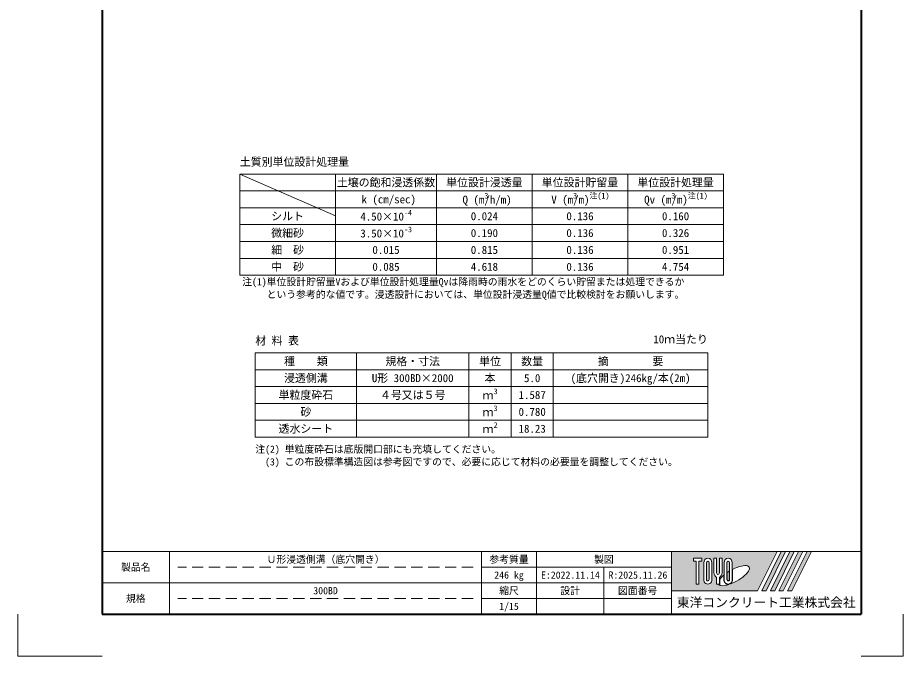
# Model space of a CAD drawing. Units: millimetres at full size; details may follow other scales. Extents: x 91602 to 111352, y 12024 to 16568.
# Drawn here: x 91602 to 94752, y 12024 to 14296 of the extents above; entities that cross this region are included whole.
import ezdxf
from ezdxf.enums import TextEntityAlignment as Align

# ---------------------------------------------------------------- set-up
doc = ezdxf.new("R2010")
doc.units = ezdxf.units.MM
doc.header["$LTSCALE"] = 20
doc.linetypes.add('USER2', pattern=[3, 2, -1])
for name, color, linetype, lineweight in [('0_2', 7, 'Continuous', 13), ('Defpoints_3', 7, 'Continuous', 13), ('図枠', 7, 'Continuous', 5), ('材料表', 7, 'Continuous', 13)]:
    doc.layers.add(name, color=color, linetype=linetype, lineweight=lineweight)
doc.styles.add('ＭＳ ゴシック', font='')
doc.styles.get('ＭＳ ゴシック').set_extended_font_data('MS Gothic')

msp = doc.modelspace()

# ---------------------------------------------------------------- hatches: boundary and pattern name
at = {"layer": '図枠'}
h = msp.add_hatch(color=256, dxfattribs=at)
h.paths.add_polyline_path([(93927.07, 12396.29), (93927.07, 12257.07), (94233.35, 12257.07), (94302.96, 12396.29)])
edge = h.paths.add_edge_path(flags=16)
edge.add_ellipse((94149.45, 12310.59), major_axis=(54.55, 30.53), ratio=0.3471473, start_angle=-144.31122, end_angle=72.1899, ccw=False)
edge.add_ellipse((94129.25, 12297.41), major_axis=(0, 18.56), ratio=0.8463542, start_angle=-160.70346, end_angle=-90)
edge.add_line((94144.96, 12297.41), (94144.96, 12332.79))
edge = h.paths.add_edge_path(flags=16)
edge.add_ellipse((94129.25, 12355.95), major_axis=(0, 17.13), ratio=0.8463542, start_angle=-90, end_angle=90, ccw=False)
edge.add_line((94143.75, 12355.95), (94143.75, 12297.41))
edge.add_ellipse((94129.25, 12297.41), major_axis=(0, 17.13), ratio=0.8463542, start_angle=90, end_angle=-90, ccw=False)
edge.add_line((94114.75, 12297.41), (94114.75, 12355.95))
edge = h.paths.add_edge_path(flags=16)
edge.add_line((94134.08, 12355.95), (94134.08, 12297.41))
edge.add_ellipse((94129.25, 12297.41), major_axis=(0, 5.71), ratio=0.8463542, start_angle=90, end_angle=-90, ccw=False)
edge.add_line((94124.41, 12297.41), (94124.41, 12355.95))
edge.add_ellipse((94129.25, 12355.95), major_axis=(0, 5.71), ratio=0.8463542, start_angle=-90, end_angle=90, ccw=False)
edge = h.paths.add_edge_path(flags=16)
edge.add_line((94132.87, 12326.03), (94132.87, 12297.41))
edge.add_ellipse((94129.25, 12297.41), major_axis=(0, 4.28), ratio=0.8463541, start_angle=90, end_angle=-90, ccw=False)
edge.add_line((94125.62, 12297.41), (94125.62, 12321.34))
edge.add_ellipse((94149.45, 12310.59), major_axis=(54.55, 30.53), ratio=0.3471473, start_angle=107.79174, end_angle=126.47132, ccw=False)
edge = h.paths.add_edge_path(flags=16)
edge.add_line((94107.49, 12373.09), (94107.49, 12320.61))
edge.add_ellipse((94092.99, 12320.61), major_axis=(0, 17.13), ratio=0.8463542, start_angle=-163.34117, end_angle=-90, ccw=False)
edge.add_line((94097.83, 12304.46), (94097.83, 12280.27))
edge.add_line((94097.83, 12280.27), (94088.16, 12280.27))
edge.add_line((94088.16, 12280.27), (94088.16, 12304.46))
edge.add_ellipse((94092.99, 12320.61), major_axis=(0, 17.13), ratio=0.8463542, start_angle=90, end_angle=163.34117, ccw=False)
edge.add_line((94078.49, 12320.61), (94078.49, 12373.09))
edge.add_line((94078.49, 12373.09), (94088.16, 12373.09))
edge.add_line((94088.16, 12373.09), (94088.16, 12320.61))
edge.add_ellipse((94092.99, 12320.61), major_axis=(0, 5.71), ratio=0.8463542, start_angle=90, end_angle=-90)
edge.add_line((94097.83, 12320.61), (94097.83, 12373.09))
edge.add_line((94097.83, 12373.09), (94107.49, 12373.09))
edge = h.paths.add_edge_path(flags=16)
edge.add_line((94113.54, 12312.19), (94113.54, 12297.41))
edge.add_ellipse((94129.25, 12297.41), major_axis=(0, 18.56), ratio=0.8463542, start_angle=90, end_angle=-171.54427)
edge.add_ellipse((94149.45, 12310.59), major_axis=(54.55, 30.53), ratio=0.3471473, start_angle=-178.64954, end_angle=-148.29244, ccw=False)
edge.add_line((94095.74, 12278.85), (94099.03, 12278.85))
edge.add_line((94099.03, 12278.85), (94099.03, 12296.95))
edge.add_ellipse((94149.45, 12310.59), major_axis=(54.55, 30.53), ratio=0.3471473, start_angle=148.21912, end_angle=165.90812, ccw=False)
edge = h.paths.add_edge_path(flags=16)
edge.add_ellipse((94056.74, 12355.95), major_axis=(0, 17.13), ratio=0.8463542, start_angle=-90, end_angle=90, ccw=False)
edge.add_line((94071.24, 12355.95), (94071.24, 12297.41))
edge.add_ellipse((94056.74, 12297.41), major_axis=(0, 17.13), ratio=0.8463542, start_angle=90, end_angle=-90, ccw=False)
edge.add_line((94042.24, 12297.41), (94042.24, 12355.95))
edge = h.paths.add_edge_path(flags=16)
edge.add_line((94061.57, 12355.95), (94061.57, 12297.41))
edge.add_ellipse((94056.74, 12297.41), major_axis=(0, 5.71), ratio=0.8463542, start_angle=90, end_angle=-90, ccw=False)
edge.add_line((94051.9, 12297.41), (94051.9, 12355.95))
edge.add_ellipse((94056.74, 12355.95), major_axis=(0, 5.71), ratio=0.8463542, start_angle=-90, end_angle=90, ccw=False)
h.paths.add_polyline_path([(94034.98, 12373.09), (94034.98, 12361.66), (94025.32, 12361.66), (94025.32, 12280.27), (94015.65, 12280.27), (94015.65, 12361.66), (94005.98, 12361.66), (94005.98, 12373.09)], flags=16)
for points in [[(94248.66, 12257.07), (94263.98, 12257.07), (94333.59, 12396.29), (94318.27, 12396.29)], [(94364.22, 12396.29), (94348.9, 12396.29), (94279.29, 12257.07), (94294.61, 12257.07)], [(94394.84, 12396.29), (94379.53, 12396.29), (94309.92, 12257.07), (94325.23, 12257.07)], [(94425.47, 12396.29), (94410.16, 12396.29), (94340.55, 12257.07), (94355.86, 12257.07)]]:
    msp.add_hatch(color=256, dxfattribs=at).paths.add_polyline_path(points)

# ---------------------------------------------------------------- linework, layer by layer
at = {"layer": '0_2'}
for p, q in [((92392.07, 13739.62), (94112.07, 13739.62)), ((92392.07, 13739.62), (92392.07, 13379.62)), ((92392.07, 13739.62), (92732.07, 13590.31)), ((92732.07, 13739.62), (92732.07, 13379.62)), ((93092.07, 13739.62), (93092.07, 13379.62)), ((93432.07, 13739.62), (93432.07, 13379.62)), ((93772.07, 13739.62), (93772.07, 13379.62)), ((94112.07, 13739.62), (94112.07, 13379.62)), ((92392.07, 13619.62), (94112.07, 13619.62)), ((92392.07, 13559.62), (94112.07, 13559.62)), ((92392.07, 13499.62), (94112.07, 13499.62)), ((92392.07, 13439.62), (94112.07, 13439.62)), ((92392.07, 13379.62), (94112.07, 13379.62))]:
    msp.add_line(p, q, dxfattribs=at)
at = {"layer": 'Defpoints_3', "color": 8, "lineweight": 0}
msp.add_line((92392.07, 13679.62), (94112.07, 13679.62), dxfattribs=at)
at = {"layer": 'Defpoints_3'}
for p, q in [((91602.07, 12173.54), (91602.07, 12023.54)), ((94752.07, 12173.54), (94752.07, 12023.54)), ((91902.07, 12023.54), (91602.07, 12023.54)), ((94602.07, 12023.54), (94752.07, 12023.54))]:
    msp.add_line(p, q, dxfattribs=at)
at = {"layer": '図枠', "lineweight": 40}
for p, q in [((91902.07, 16328.54), (91902.07, 12173.54)), ((94602.07, 16328.54), (94602.07, 12173.54)), ((91902.07, 12173.54), (94602.07, 12173.54))]:
    msp.add_line(p, q, dxfattribs=at)
at = {"layer": '図枠', "lineweight": 13}
for p, q in [((94602.07, 12396.29), (91902.07, 12396.29)), ((92142.07, 12173.54), (92142.07, 12396.29)), ((93252.07, 12173.54), (93252.07, 12396.29)), ((93447.07, 12173.54), (93447.07, 12396.29)), ((93927.07, 12173.54), (93927.07, 12396.29)), ((93927.07, 12340.6), (93252.07, 12340.6)), ((93687.07, 12173.54), (93687.07, 12340.6)), ((93927.07, 12284.92), (91902.07, 12284.92)), ((93927.07, 12229.23), (93252.07, 12229.23))]:
    msp.add_line(p, q, dxfattribs=at)
at = {"layer": '図枠'}
for p, q in [((93927.07, 12396.29), (94302.96, 12396.29)), ((94302.96, 12396.29), (94233.35, 12257.07)), ((94318.27, 12396.29), (94248.66, 12257.07)), ((94333.59, 12396.29), (94263.98, 12257.07)), ((94348.9, 12396.29), (94279.29, 12257.07)), ((94364.22, 12396.29), (94294.61, 12257.07)), ((94379.53, 12396.29), (94309.92, 12257.07)), ((94318.27, 12396.29), (94333.59, 12396.29)), ((94394.84, 12396.29), (94325.23, 12257.07)), ((94410.16, 12396.29), (94340.55, 12257.07)), ((94348.9, 12396.29), (94364.22, 12396.29)), ((94425.47, 12396.29), (94355.86, 12257.07)), ((94379.53, 12396.29), (94394.84, 12396.29)), ((94410.16, 12396.29), (94425.47, 12396.29)), ((94005.98, 12373.09), (94005.98, 12361.66)), ((94005.98, 12373.09), (94034.98, 12373.09)), ((94015.65, 12361.66), (94005.98, 12361.66)), ((94015.65, 12361.66), (94015.65, 12280.27)), ((94025.32, 12361.66), (94025.32, 12280.27)), ((94034.98, 12361.66), (94025.32, 12361.66)), ((94034.98, 12373.09), (94034.98, 12361.66)), ((94042.24, 12355.95), (94042.24, 12297.41)), ((94051.9, 12297.41), (94051.9, 12355.95)), ((94061.57, 12355.95), (94061.57, 12297.41)), ((94071.24, 12297.41), (94071.24, 12355.95)), ((94078.49, 12373.09), (94088.16, 12373.09)), ((94078.49, 12320.61), (94078.49, 12373.09)), ((94088.16, 12373.09), (94088.16, 12320.61)), ((94097.83, 12373.09), (94107.49, 12373.09)), ((94097.83, 12320.61), (94097.83, 12373.09)), ((94107.49, 12373.09), (94107.49, 12320.61)), ((94114.75, 12355.95), (94114.75, 12297.41)), ((94124.41, 12297.41), (94124.41, 12355.95)), ((94134.08, 12355.95), (94134.08, 12297.41)), ((94143.75, 12297.41), (94143.75, 12355.95)), ((94125.62, 12297.41), (94125.62, 12321.34)), ((94132.87, 12326.03), (94132.87, 12297.41)), ((94144.96, 12297.41), (94144.96, 12332.79)), ((94088.16, 12304.46), (94088.16, 12280.27)), ((94097.83, 12304.46), (94097.83, 12280.27)), ((94099.03, 12296.95), (94099.03, 12278.85)), ((94113.54, 12312.19), (94113.54, 12297.41)), ((93927.07, 12257.07), (94233.35, 12257.07)), ((94025.32, 12280.27), (94015.65, 12280.27)), ((94097.83, 12280.27), (94088.16, 12280.27)), ((94095.74, 12278.85), (94099.03, 12278.85)), ((94248.66, 12257.07), (94263.98, 12257.07)), ((94279.29, 12257.07), (94294.61, 12257.07)), ((94309.92, 12257.07), (94325.23, 12257.07)), ((94340.55, 12257.07), (94355.86, 12257.07))]:
    msp.add_line(p, q, dxfattribs=at)
at = {"layer": '図枠', "linetype": 'USER2', "lineweight": 9}
for p, q in [((93222.07, 12340.6), (92172.07, 12340.6)), ((93222.07, 12229.23), (92172.07, 12229.23))]:
    msp.add_line(p, q, dxfattribs=at)
at = {"layer": '図枠'}
for centre, major_axis, ratio, start_param, end_param in [((94056.74, 12355.95), (0, 17.13), 0.846354, 4.712389, 7.8539816), ((94056.74, 12355.95), (0, 5.71), 0.846354, 4.712389, 7.8539816), ((94129.25, 12355.95), (0, 17.13), 0.846354, 4.712389, 7.8539816), ((94129.25, 12355.95), (0, 5.71), 0.846354, 4.712389, 7.8539816), ((94149.45, 12310.59), (54.55, 30.53), 0.347147, 4.2621853, 7.7429163), ((94092.99, 12320.61), (0, 17.13), 0.846354, 1.5707963, 2.8017557), ((94092.99, 12320.61), (0, 5.71), 0.846354, 1.5707963, 4.712389), ((94092.99, 12320.61), (0, 17.13), 0.846354, 3.4814296, 4.712389), ((94149.45, 12310.59), (54.55, 30.53), 0.347147, 1.6817405, 1.8219833), ((94056.74, 12297.41), (0, 17.13), 0.846354, 1.5707963, 4.712389), ((94056.74, 12297.41), (0, 5.71), 0.846354, 1.5707963, 4.712389), ((94149.45, 12310.59), (54.55, 30.53), 0.347147, 2.0815197, 2.5155126), ((94129.25, 12297.41), (0, 18.56), 0.846354, 1.5707963, 3.3154679), ((94129.25, 12297.41), (0, 17.13), 0.846354, 1.5707963, 4.712389), ((94129.25, 12297.41), (0, 5.71), 0.846354, 1.5707963, 4.712389), ((94129.25, 12297.41), (0, 4.28), 0.846354, 1.5707963, 4.712389), ((94129.25, 12297.41), (0, 18.56), 0.846354, 3.5338438, 4.712389), ((94149.45, 12310.59), (54.55, 30.53), 0.347147, 3.2093975, 4.2004451)]:
    msp.add_ellipse(centre, major_axis=major_axis, ratio=ratio, start_param=start_param, end_param=end_param, dxfattribs=at)
at = {"layer": '材料表'}
for p, q in [((92447.07, 13103.37), (94057.07, 13103.37)), ((92447.07, 13103.37), (92447.07, 12803.37)), ((92807.07, 13103.37), (92807.07, 12803.37)), ((93207.07, 13103.37), (93207.07, 12803.37)), ((93357.07, 13103.37), (93357.07, 12803.37)), ((93507.07, 13103.37), (93507.07, 12803.37)), ((94057.07, 13103.37), (94057.07, 12803.37)), ((92447.07, 13043.37), (94057.07, 13043.37)), ((92447.07, 12983.37), (94057.07, 12983.37)), ((92447.07, 12923.37), (94057.07, 12923.37)), ((92447.07, 12863.37), (94057.07, 12863.37)), ((92447.07, 12803.37), (94057.07, 12803.37))]:
    msp.add_line(p, q, dxfattribs=at)

# ---------------------------------------------------------------- texts
at = {"layer": '0_2', "style": 'ＭＳ ゴシック'}
for s, p in [('土壌の飽和浸透係数', (92912.07, 13709.62)), ('単位設計浸透量', (93262.07, 13709.62)), ('単位設計貯留量', (93602.07, 13709.62)), ('単位設計処理量', (93942.07, 13709.62)), (' k (cm/sec)', (92912.07, 13649.62)), ('シルト', (92562.07, 13589.62)), ('0.024', (93262.07, 13589.62)), ('0.136', (93602.07, 13589.62)), ('0.160', (93942.07, 13589.62)), ('微細砂', (92562.07, 13529.62)), ('0.190', (93262.07, 13529.62)), ('0.136', (93602.07, 13529.62)), ('0.326', (93942.07, 13529.62)), ('細\u3000砂', (92562.07, 13469.62)), ('0.015', (92912.07, 13469.62)), ('0.815', (93262.07, 13469.62)), ('0.136', (93602.07, 13469.62)), ('0.951', (93942.07, 13469.62)), ('中\u3000砂', (92562.07, 13409.62)), ('0.085', (92912.07, 13409.62)), ('4.618', (93262.07, 13409.62)), ('0.136', (93602.07, 13409.62)), ('4.754', (93942.07, 13409.62))]:
    msp.add_text(s, height=28.48, dxfattribs=at).set_placement(p, align=Align.MIDDLE_CENTER)
for s, height, p in [('3', 19.94, (93262.07, 13646.52)), ('3', 19.94, (93577.79, 13646.52)), ('注(1)', 19.94, (93636.06, 13646.52)), ('3', 19.94, (93927.5, 13646.52)), ('注(1)', 19.94, (93985.77, 13646.52)), (' Q (m', 28.48, (93164.94, 13625.52)), ('/h/m)', 28.48, (93262.07, 13625.52)), ('V (m', 28.48, (93500.09, 13625.52)), ('/m)', 28.48, (93577.79, 13625.52)), ('Qv (m', 28.48, (93830.37, 13625.52)), ('/m)', 28.48, (93927.5, 13625.52)), ('-4', 19.94, (92976.17, 13586.52)), ('4.50×10', 28.48, (92820.77, 13565.52)), ('-3', 19.94, (92976.17, 13526.52)), ('3.50×10', 28.48, (92820.77, 13505.52))]:
    msp.add_text(s, height=height, dxfattribs=at).set_placement(p, align=Align.BOTTOM_LEFT)
for s, p in [('注(1)単位設計貯留量Vおよび単位設計処理量Qvは降雨時の雨水をどのくらい貯留または処理できるか', (92400.44, 13369.04)), ('     という参考的な値です。浸透設計においては、単位設計浸透量Q値で比較検討をお願いします。', (92400.44, 13324.04))]:
    msp.add_text(s, height=25.63, dxfattribs=at).set_placement(p, align=Align.TOP_LEFT)
at = {"layer": '図枠', "style": 'ＭＳ ゴシック'}
for s, height, p in [('Ｕ形浸透側溝（底穴開き）', 25.63, (92697.07, 12368.45)), ('参考質量', 25.63, (93349.57, 12368.45)), ('製図', 25.63, (93687.07, 12368.45)), ('製品名', 25.63, (92022.07, 12340.6)), ('246 kg', 25.63, (93349.57, 12312.76)), ('300BD', 25.63, (92697.07, 12257.07)), ('縮尺', 25.63, (93349.57, 12257.07)), ('設計', 25.63, (93567.07, 12257.07)), ('図面番号', 25.63, (93807.07, 12257.07)), ('規格', 25.63, (92022.07, 12229.23)), ('東洋コンクリート工業株式会社', 33.32, (94264.57, 12215.31)), ('1/15', 25.63, (93349.57, 12201.38))]:
    msp.add_text(s, height=height, dxfattribs=at).set_placement(p, align=Align.MIDDLE_CENTER)
for s, p in [('E:2022.11.14', (93463.45, 12312.76)), ('R:2025.11.26', (93703.59, 12312.76))]:
    msp.add_text(s, height=25.63, dxfattribs=at).set_placement(p, align=Align.MIDDLE_LEFT)
at = {"layer": '材料表', "style": 'ＭＳ ゴシック'}
for s, height, p in [('土質別単位設計処理量', 28.48, (92392.07, 13760.22)), ('材 料 表', 28.48, (92447.07, 13123.97)), ('ｍ', 28.48, (93255.84, 12929.27)), ('3', 19.94, (93294.69, 12950.27)), ('3', 19.94, (93294.69, 12890.27)), ('ｍ', 28.48, (93255.84, 12869.27)), ('2', 19.94, (93294.69, 12830.27)), ('ｍ', 28.48, (93255.84, 12809.27))]:
    msp.add_text(s, height=height, dxfattribs=at).set_placement(p, align=Align.BOTTOM_LEFT)
msp.add_text('10ｍ当たり', height=28.48, dxfattribs=at).set_placement((94057.07, 13165.73), align=Align.TOP_RIGHT)
for s, p in [('種\u3000\u3000類', (92627.07, 13073.37)), ('規格・寸法', (93007.07, 13073.37)), ('単位', (93282.07, 13073.37)), ('数量', (93432.07, 13073.37)), ('摘\u3000\u3000\u3000\u3000要', (93782.07, 13073.37)), ('浸透側溝', (92627.07, 13013.37)), ('U形 300BD×2000', (93007.07, 13013.37)), ('本', (93282.07, 13013.37)), ('5.0', (93432.07, 13013.37)), ('(底穴開き)246kg/本(2m)', (93782.07, 13013.37)), ('単粒度砕石', (92627.07, 12953.37)), ('４号又は５号', (93007.07, 12953.37)), ('1.587', (93432.07, 12953.37)), ('砂', (92627.07, 12893.37)), ('0.780', (93432.07, 12893.37)), ('透水シート', (92627.07, 12833.37)), ('18.23', (93432.07, 12833.37))]:
    msp.add_text(s, height=28.48, dxfattribs=at).set_placement(p, align=Align.MIDDLE_CENTER)
for s, p in [('注(2) 単粒度砕石は底版開口部にも充填してください。', (92447.07, 12773.37)), ('  (3) この布設標準構造図は参考図ですので、必要に応じて材料の必要量を調整してください。', (92447.07, 12728.37))]:
    msp.add_text(s, height=25.63, dxfattribs=at).set_placement(p, align=Align.TOP_LEFT)

doc.saveas('drawing.dxf')
